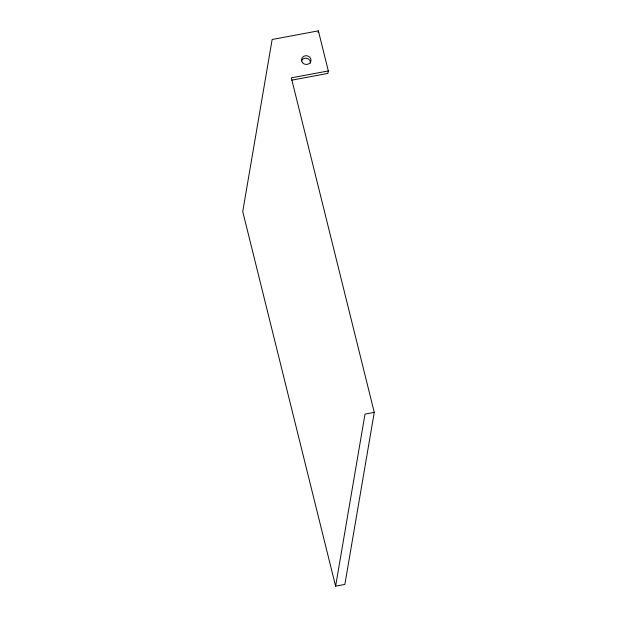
<?xml version="1.0" encoding="UTF-8"?>
<svg xmlns="http://www.w3.org/2000/svg" width="617" height="617" viewBox="0 0 617 617"><rect width="100%" height="100%" fill="white"/><g stroke="black" fill="none" stroke-linecap="round" stroke-linejoin="round"><path stroke-width="0.93" d="M318.094 32.493L318.38 30.85L272.151 39.48L242.736 211.538L335.609 586.15L344.849 584.422L374.264 412.372L291.332 77.85L328.313 70.94L318.38 30.85M328.313 70.94L327.897 73.4L291.833 80.141M335.609 586.15L365.017 414.1L374.264 412.372M301.42 60.867A4.751 4.373 9.7 0 1 310.575 63.104M302.6 62.749A4.751 4.373 9.7 0 0 310.713 61.746A4.751 4.373 9.7 0 0 305.515 55.731A4.751 4.373 9.7 0 0 302.6 62.749"/></g></svg>
